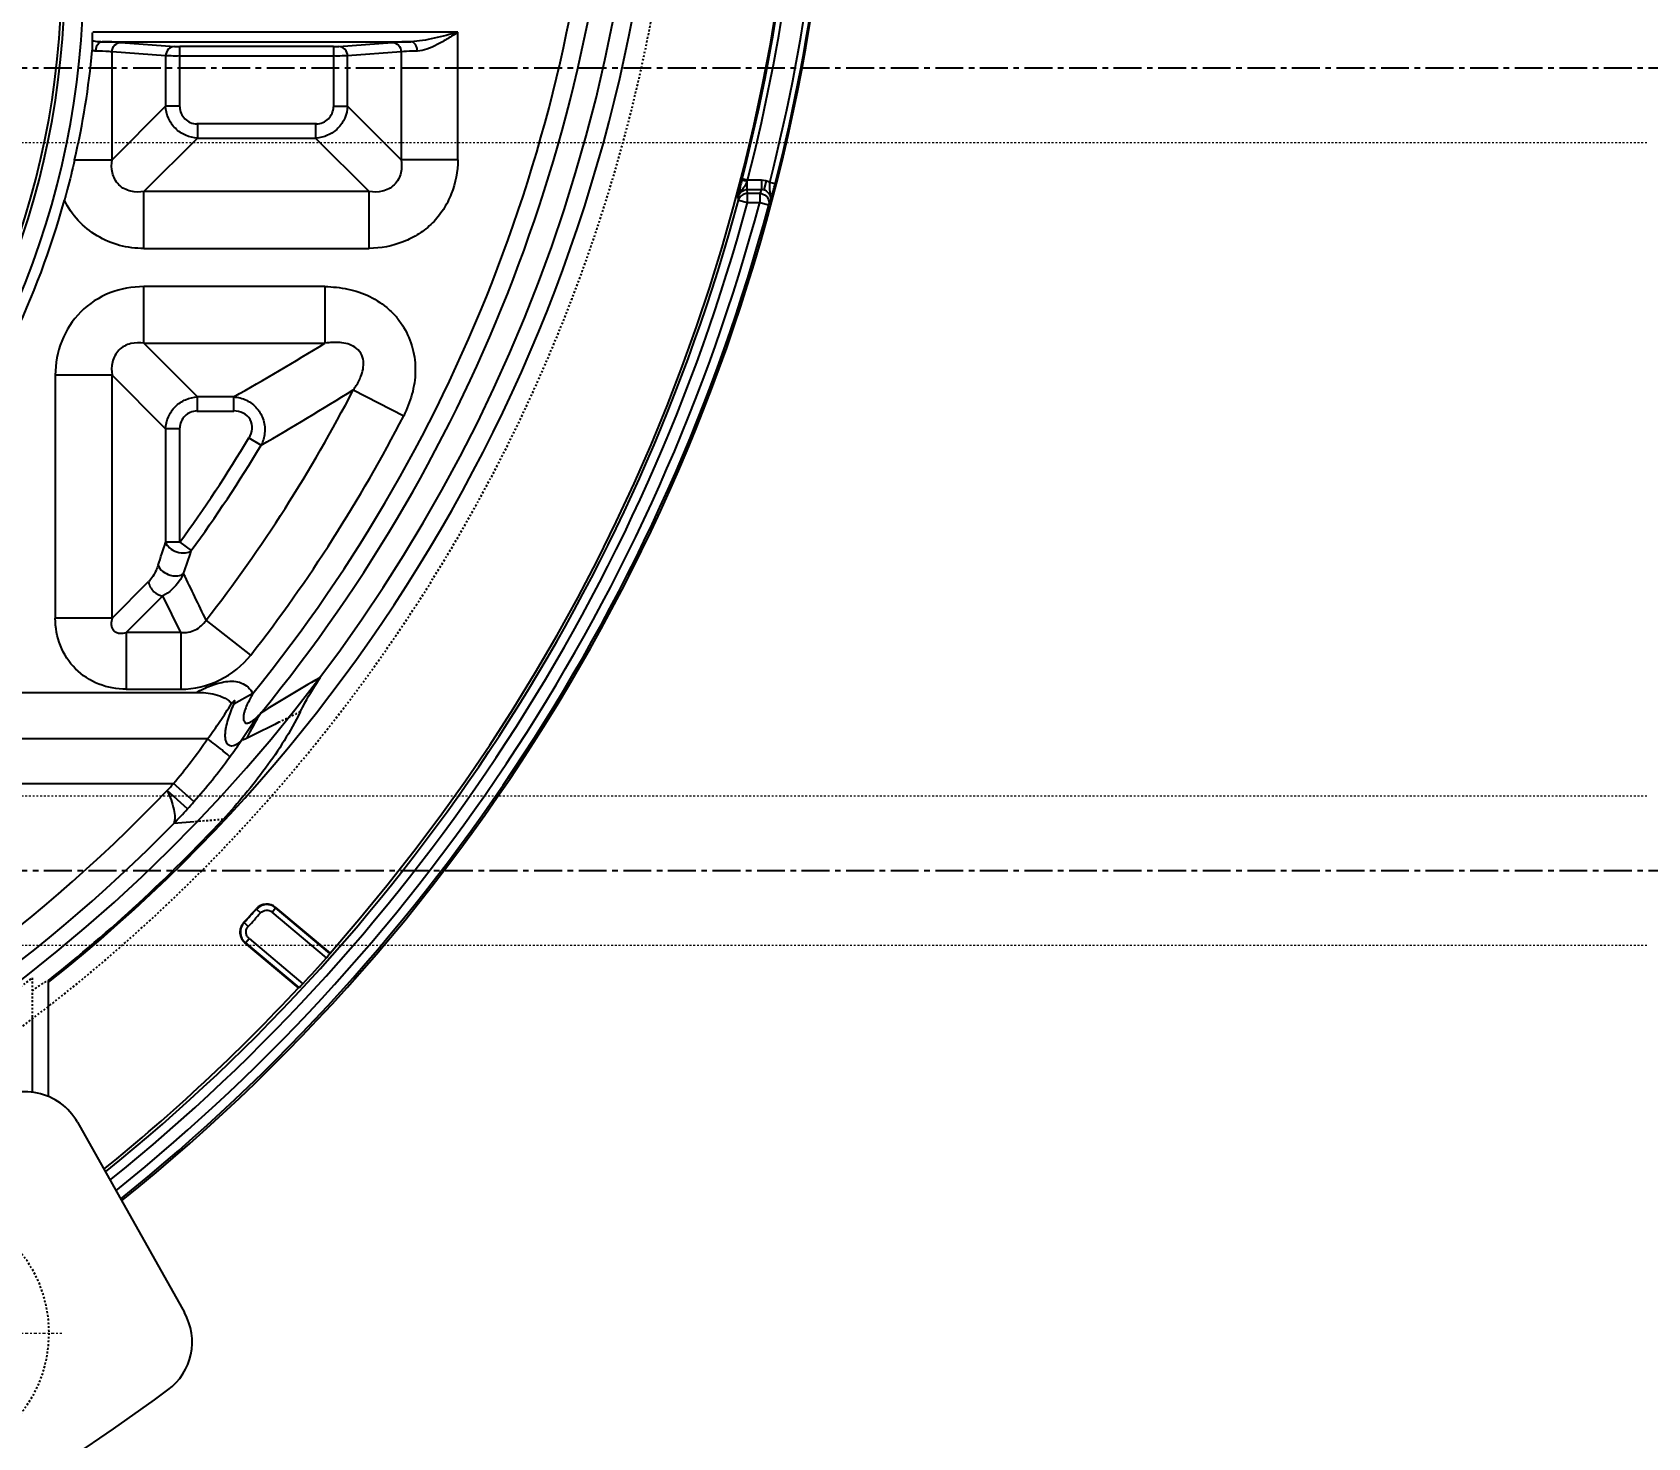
# Model space of a CAD drawing. Header units: millimetres. Extents: x 2748 to 3320, y 1427 to 1884.
# Drawn here: x 3042 to 3128.6, y 1580.4 to 1655.7 of the extents above; entities that cross this region are included whole.
import ezdxf

# ---------------------------------------------------------------- set-up
doc = ezdxf.new("R2010")
doc.units = ezdxf.units.MM
doc.linetypes.add('CENTER', pattern=[0.6, 0.375, -0.075, 0.075, -0.075])
doc.linetypes.add('HIDDEN', pattern=[0.2, 0.1, -0.1])
doc.layers.add('21', color=7, linetype='Continuous')
doc.layers.add('cool', color=153, linetype='HIDDEN', lineweight=9)
doc.layers.add('screw', color=33, linetype='Continuous', lineweight=13)
doc.styles.add('TXT', font='txt.shx', dxfattribs={"bigfont": 'gbcbig.shx'})

# ---------------------------------------------------------------- blocks, each defined once
blk = doc.blocks.new('screw_m8_i')
at = {"layer": 'screw', "color": 1, "linetype": 'CENTER', "ltscale": 0.435384}
for p, q in [((0, -7.7), (0, 7.7)), ((-7.7, 0), (7.7, 0))]:
    blk.add_line(p, q, dxfattribs=at)
at = {"layer": 'screw', "color": 8, "linetype": 'HIDDEN', "ltscale": 0.435384}
blk.add_circle((0, 0), 7, dxfattribs=at)
at = {"layer": 'screw'}
blk.add_circle((0, 0), 4.5, dxfattribs=at)
at = {"layer": 'screw', "color": 6, "style": 'TXT'}
blk.add_text('M8', height=2.1, dxfattribs=at).set_placement((-1.82, -2.8))

msp = doc.modelspace()

# ---------------------------------------------------------------- linework, layer by layer
at = {"layer": '21', "color": 7, "linetype": 'Continuous'}
for p, q in [((3064.823, 1655.728), (3045.254, 1655.728)), ((3045.762, 1655.226), (3062.309, 1655.226)), ((3046.764, 1655.186), (3049.637, 1654.967)), ((3058.434, 1654.967), (3061.307, 1655.186)), ((3064.823, 1648.901), (3064.823, 1655.728)), ((3049.162, 1654.465), (3046.289, 1654.683)), ((3046.289, 1648.901), (3046.289, 1654.683)), ((3049.162, 1654.465), (3049.162, 1651.774)), ((3058.149, 1654.962), (3049.922, 1654.962)), ((3049.922, 1651.73), (3049.922, 1654.962)), ((3049.922, 1654.46), (3058.149, 1654.46)), ((3058.149, 1654.962), (3058.149, 1651.729)), ((3061.782, 1654.683), (3058.909, 1654.465)), ((3058.909, 1651.774), (3058.909, 1654.465)), ((3061.782, 1654.683), (3061.782, 1648.901)), ((3046.289, 1648.901), (3049.162, 1651.774)), ((3049.922, 1651.774), (3049.162, 1651.774)), ((3058.149, 1651.774), (3058.909, 1651.774)), ((3058.909, 1651.774), (3061.782, 1648.901)), ((3057.243, 1650.824), (3050.828, 1650.824)), ((3050.872, 1650.824), (3050.872, 1650.064)), ((3057.199, 1650.824), (3057.199, 1650.064)), ((3050.872, 1650.064), (3047.999, 1647.191)), ((3050.872, 1650.064), (3057.199, 1650.064)), ((3060.072, 1647.191), (3057.199, 1650.064)), ((3044.286, 1648.901), (3046.289, 1648.901)), ((3064.823, 1648.901), (3061.782, 1648.901)), ((3080.344, 1647.799), (3080.054, 1647.873)), ((3080.327, 1647.306), (3080.327, 1647.799)), ((3080.327, 1647.306), (3081.083, 1647.306)), ((3080.336, 1647.097), (3080.327, 1647.306)), ((3081.083, 1647.799), (3080.344, 1647.799)), ((3081.083, 1647.306), (3080.996, 1647.097)), ((3081.083, 1647.799), (3081.083, 1647.306)), ((3081.344, 1647.763), (3081.214, 1647.29)), ((3081.825, 1647.615), (3081.534, 1647.689)), ((3060.072, 1647.191), (3047.999, 1647.191)), ((3047.999, 1644.15), (3047.999, 1647.191)), ((3060.072, 1644.15), (3060.072, 1647.191)), ((3079.853, 1646.734), (3079.846, 1646.921)), ((3079.853, 1646.734), (3080.336, 1646.605)), ((3080.996, 1647.097), (3080.336, 1647.097)), ((3080.336, 1646.605), (3080.336, 1647.097)), ((3080.336, 1646.605), (3080.996, 1646.605)), ((3080.996, 1647.097), (3080.996, 1646.605)), ((3080.996, 1646.605), (3081.478, 1646.476)), ((3081.556, 1646.66), (3081.478, 1646.476)), ((3047.999, 1644.15), (3060.072, 1644.15)), ((3057.695, 1642.107), (3047.999, 1642.107)), ((3047.999, 1639.066), (3047.999, 1642.107)), ((3057.695, 1642.107), (3057.695, 1639.066)), ((3047.999, 1639.066), (3057.695, 1639.066)), ((3047.999, 1639.066), (3050.872, 1636.193)), ((3046.289, 1637.356), (3043.248, 1637.356)), ((3043.248, 1637.356), (3043.248, 1624.333)), ((3049.162, 1634.483), (3046.289, 1637.356)), ((3046.289, 1624.333), (3046.289, 1637.356)), ((3052.808, 1636.193), (3050.872, 1636.193)), ((3050.872, 1635.433), (3050.872, 1636.193)), ((3052.808, 1635.433), (3052.808, 1636.193)), ((3059.216, 1636.572), (3061.918, 1635.178)), ((3050.828, 1635.433), (3052.808, 1635.433)), ((3049.922, 1634.483), (3049.162, 1634.483)), ((3049.162, 1634.483), (3049.162, 1628.406)), ((3049.922, 1628.406), (3049.922, 1634.527)), ((3053.623, 1633.994), (3054.274, 1633.603)), ((3049.922, 1628.406), (3049.162, 1628.406)), ((3049.922, 1628.406), (3050.537, 1627.958)), ((3046.289, 1624.333), (3048.251, 1626.295)), ((3049.011, 1625.535), (3047.049, 1623.573)), ((3049.978, 1623.573), (3049.011, 1625.535)), ((3046.289, 1624.333), (3043.248, 1624.333)), ((3053.727, 1622.365), (3051.327, 1624.233)), ((3049.978, 1623.573), (3047.049, 1623.573)), ((3047.049, 1623.573), (3047.049, 1620.532)), ((3049.978, 1623.573), (3049.978, 1620.532)), ((3047.049, 1620.532), (3049.978, 1620.532)), ((3057.148, 1620.998), (3057.462, 1621.184)), ((3040.165, 1620.362), (3050.801, 1620.362)), ((3053.836, 1620.298), (3052.815, 1619.734)), ((3051.41, 1617.87), (3040.165, 1617.87)), ((3040.684, 1615.476), (3049.579, 1615.476)), ((3050.678, 1614.508), (3049.579, 1615.476)), ((3050.333, 1614.122), (3049.25, 1615.11)), ((3050.681, 1613.426), (3049.597, 1613.337)), ((3054.02, 1608.773), (3054.022, 1608.745)), ((3054.022, 1608.745), (3054.244, 1608.545)), ((3054.865, 1608.588), (3055.057, 1608.817)), ((3057.781, 1606.142), (3054.865, 1608.588)), ((3055.057, 1608.817), (3055.055, 1608.845)), ((3055.056, 1608.845), (3057.972, 1606.398)), ((3057.968, 1606.375), (3055.057, 1608.817)), ((3053.368, 1608.027), (3053.339, 1608.025)), ((3053.588, 1607.824), (3053.368, 1608.027)), ((3053.409, 1606.947), (3053.438, 1606.949)), ((3056.283, 1604.536), (3053.409, 1606.947)), ((3053.438, 1606.949), (3053.63, 1607.178)), ((3053.438, 1606.949), (3056.305, 1604.543)), ((3053.63, 1607.178), (3056.52, 1604.753)), ((3057.968, 1606.375), (3057.972, 1606.398)), ((3042.884, 1598.711), (3042.884, 1604.827)), ((3056.283, 1604.536), (3056.305, 1604.543)), ((3042.016, 1603.046), (3042.016, 1598.94)), ((3044.431, 1597.331), (3050.169, 1587.133))]:
    msp.add_line(p, q, dxfattribs=at)
at = {"layer": '21', "color": 1, "linetype": 'CENTER', "ltscale": 3.980655}
for p, q in [((2822.907, 1653.826), (3142.907, 1653.826)), ((2822.907, 1610.826), (3142.907, 1610.826))]:
    msp.add_line(p, q, dxfattribs=at)
at = {"layer": '21', "color": 8, "linetype": 'HIDDEN'}
for p, q in [((3052.235, 1613.554), (3050.681, 1613.426)), ((3042.016, 1605.066), (3042.016, 1603.046))]:
    msp.add_line(p, q, dxfattribs=at)
msp.add_circle((3035.9, 1586.038), 7, dxfattribs=at)
for centre, radius, start, end in [((2988.912, 1672.826), 87.821, 218.45894, 155.70987), ((3141.97, 1442.68), 196.282, 115.85391, 116.22514), ((2988.912, 1672.826), 86.091, 271.89285, 308.08637)]:
    msp.add_arc(centre, radius, start, end, dxfattribs=at)
at = {"layer": '21', "color": 7, "linetype": 'Continuous'}
for centre, radius, start, end in [((2982.882, 1672.826), 100.256, 318.50266, 41.49734), ((2982.882, 1672.826), 100.325, 345.59813, 14.40187), ((2982.882, 1672.826), 100.625, 345.59813, 14.40187), ((2982.882, 1672.826), 101.805, 345.70516, 14.29484), ((2982.882, 1672.826), 102.105, 345.70516, 14.29484), ((2988.912, 1672.826), 85.811, 270.6696, 358.87114), ((2988.912, 1672.826), 86.815, 308.43992, 358.86884), ((2988.912, 1672.826), 83.513, 321.02501, 357.24672), ((2988.912, 1672.826), 84.503, 320.67397, 357.24566), ((2999.967, 1658.756), 44.794, 270, 0), ((2999.967, 1658.756), 43.789, 270, 0), ((2999.967, 1658.756), 43.61, 270, 0), ((2982.882, 1672.826), 102.168, 308.72736, 351.2315), ((3000.038, 1659.058), 45.399, 347.07199, 354.54997), ((3096.191, 1643.708), 16.666, 165.76135, 166.95971), ((3098.625, 1643.104), 19.173, 165.59787, 165.80202), ((3081.089, 1646.824), 0.482, 74.9797, 90.70598), ((3081.084, 1646.816), 0.983, 62.72696, 89.97497), ((3059.923, 1653.184), 22.599, 344.77644, 345.73474), ((2999.967, 1658.756), 45.389, 334.36555, 344.64899), ((2982.882, 1672.826), 100.421, 308.8997, 344.94035), ((2982.882, 1672.826), 100.92, 308.84423, 344.94035), ((2982.882, 1672.826), 101.558, 308.78417, 345.03709), ((2982.882, 1672.826), 102.057, 308.73249, 345.03709), ((3066.51, 1651.371), 15.767, 343.59508, 344.44025), ((3063.792, 1652.134), 18.59, 344.42138, 344.7669), ((2965.553, 1790.225), 177.029, 299.53034, 301.36533), ((2988.912, 1672.826), 79.102, 322.09775, 332.72078), ((2962.66, 1791.665), 182.694, 300.09709, 301.90507), ((2988.912, 1672.826), 82.142, 322.09776, 332.7208), ((2988.912, 1672.826), 75.468, 323.94255, 329.03251), ((2988.912, 1672.826), 76.229, 323.94255, 329.0325), ((2897.225, 1677.86), 159.783, 341.50775, 341.97037), ((2898.637, 1677.893), 159.897, 341.33608, 341.80257), ((2721.65, 1466.627), 365.413, 25.55057, 25.98419), ((3188.019, 1399.947), 256.886, 120.62711, 121.37377), ((3028.231, 1634.936), 28.785, 323.63783, 328.19458), ((3066.108, 1609.93), 15.089, 142.55283, 148.4979), ((3064.09, 1612.773), 11.769, 146.47065, 154.25862), ((3126.687, 1473.734), 161.671, 116.2296, 116.92114), ((3023.036, 1637.68), 34.606, 320.08605, 325.07738), ((3028.068, 1634.881), 30.414, 323.76229, 325.8644), ((3024.41, 1637.552), 34.943, 318.73992, 323.77506), ((3028.229, 1634.284), 28.453, 317.62987, 318.62136), ((2988.912, 1672.826), 83.498, 272.49371, 316.27254), ((3028.172, 1634.274), 29.954, 317.71817, 318.70848), ((2988.912, 1672.826), 86.735, 308.48006, 316.89238), ((3025.627, 1636.566), 33.378, 315.89965, 317.74711), ((2988.912, 1672.826), 84.98, 272.49371, 315.5704), ((2982.882, 1672.826), 95.726, 317.39477, 317.99994), ((2982.882, 1672.826), 95.746, 317.4072, 317.98851), ((2982.882, 1672.826), 96.045, 317.4072, 317.98849), ((3054.577, 1608.242), 0.749, 50.17331, 137.8152), ((3053.922, 1607.521), 0.75, 137.62434, 229.78257), ((2982.882, 1672.826), 100.283, 317.24884, 318.3208), ((3040.195, 1604.828), 2.688, 0.00578, 2.12508), ((2982.882, 1672.826), 100.256, 308.90759, 317.06567), ((3041.642, 1595.761), 3.2, 29.3628, 127.32513), ((3047.38, 1585.564), 3.2, 306.46929, 29.3628), ((2982.882, 1672.826), 111.711, 291.80711, 306.46929)]:
    msp.add_arc(centre, radius, start, end, dxfattribs=at)
for points, knots in [([(3045.232, 1654.746), (3045.242, 1654.852), (3045.252, 1655.028), (3045.251, 1655.204), (3045.244, 1655.273)], [0, 0, 0, 0, 0.608286, 1, 1, 1, 1]), ([(3045.244, 1655.273), (3045.238, 1655.334), (3045.241, 1655.487), (3045.248, 1655.638), (3045.254, 1655.728)], [0, 0, 0, 0, 0.406973, 1, 1, 1, 1]), ([(3045.244, 1655.273), (3045.288, 1655.266), (3045.46, 1655.242), (3045.634, 1655.227), (3045.762, 1655.226)], [0, 0, 0, 0, 0.258384, 1, 1, 1, 1]), ([(3045.423, 1654.723), (3045.423, 1654.785), (3045.443, 1654.909), (3045.522, 1655.11), (3045.669, 1655.223), (3045.762, 1655.226)], [0, 0, 0, 0, 0.285626, 0.567643, 1, 1, 1, 1]), ([(3046.764, 1655.186), (3046.705, 1655.19), (3046.372, 1655.21), (3046.037, 1655.219), (3045.762, 1655.226)], [0, 0, 0, 0, 0.176842, 1, 1, 1, 1]), ([(3046.289, 1654.683), (3046.29, 1654.81), (3046.386, 1655.07), (3046.642, 1655.185), (3046.764, 1655.186)], [0, 0, 0, 0, 0.509731, 1, 1, 1, 1]), ([(3062.309, 1655.226), (3062.202, 1655.223), (3061.868, 1655.214), (3061.534, 1655.203), (3061.307, 1655.186)], [0, 0, 0, 0, 0.319271, 1, 1, 1, 1]), ([(3061.307, 1655.186), (3061.429, 1655.185), (3061.685, 1655.07), (3061.781, 1654.81), (3061.782, 1654.683)], [0, 0, 0, 0, 0.490268, 1, 1, 1, 1]), ([(3064.823, 1655.728), (3064.4, 1655.619), (3063.771, 1655.453), (3062.932, 1655.281), (3062.514, 1655.228), (3062.309, 1655.226)], [0, 0, 0, 0, 0.510246, 0.759828, 1, 1, 1, 1]), ([(3062.649, 1654.723), (3062.648, 1654.787), (3062.63, 1654.911), (3062.559, 1655.074), (3062.45, 1655.191), (3062.354, 1655.225), (3062.309, 1655.226)], [0, 0, 0, 0, 0.290792, 0.56099, 0.795789, 1, 1, 1, 1]), ([(3064.823, 1655.728), (3064.639, 1655.613), (3064.273, 1655.386), (3063.731, 1655.067), (3063.196, 1654.816), (3062.824, 1654.736), (3062.648, 1654.723)], [0, 0, 0, 0, 0.269743, 0.533937, 0.781482, 1, 1, 1, 1]), ([(3046.289, 1654.683), (3046.238, 1654.688), (3045.949, 1654.708), (3045.66, 1654.717), (3045.422, 1654.723)], [0, 0, 0, 0, 0.177169, 1, 1, 1, 1]), ([(3049.637, 1654.967), (3049.515, 1654.966), (3049.259, 1654.851), (3049.163, 1654.592), (3049.162, 1654.465)], [0, 0, 0, 0, 0.490256, 1, 1, 1, 1]), ([(3049.922, 1654.46), (3049.767, 1654.458), (3049.513, 1654.459), (3049.26, 1654.46), (3049.162, 1654.465)], [0, 0, 0, 0, 0.614162, 1, 1, 1, 1]), ([(3049.637, 1654.967), (3049.652, 1654.966), (3049.747, 1654.963), (3049.842, 1654.962), (3049.922, 1654.962)], [0, 0, 0, 0, 0.155108, 1, 1, 1, 1]), ([(3058.149, 1654.962), (3058.179, 1654.962), (3058.274, 1654.963), (3058.37, 1654.962), (3058.434, 1654.967)], [0, 0, 0, 0, 0.322084, 1, 1, 1, 1]), ([(3058.909, 1654.465), (3058.811, 1654.46), (3058.558, 1654.459), (3058.305, 1654.458), (3058.149, 1654.46)], [0, 0, 0, 0, 0.385819, 1, 1, 1, 1]), ([(3058.909, 1654.465), (3058.908, 1654.592), (3058.812, 1654.851), (3058.556, 1654.966), (3058.434, 1654.967)], [0, 0, 0, 0, 0.509711, 1, 1, 1, 1]), ([(3062.649, 1654.723), (3062.556, 1654.721), (3062.267, 1654.712), (3061.978, 1654.701), (3061.782, 1654.683)], [0, 0, 0, 0, 0.319494, 1, 1, 1, 1]), ([(3050.872, 1650.064), (3050.653, 1650.073), (3050.212, 1650.174), (3049.652, 1650.554), (3049.273, 1651.114), (3049.171, 1651.554), (3049.162, 1651.774)], [0, 0, 0, 0, 0.249494, 0.500013, 0.750522, 1, 1, 1, 1]), ([(3049.915, 1651.729), (3049.925, 1651.498), (3050.116, 1651.018), (3050.596, 1650.827), (3050.827, 1650.816)], [0, 0, 0, 0, 0.500015, 1, 1, 1, 1]), ([(3058.909, 1651.774), (3058.9, 1651.554), (3058.798, 1651.114), (3058.419, 1650.554), (3057.859, 1650.174), (3057.418, 1650.073), (3057.199, 1650.064)], [0, 0, 0, 0, 0.249494, 0.500013, 0.750522, 1, 1, 1, 1]), ([(3057.243, 1650.816), (3057.475, 1650.827), (3057.954, 1651.018), (3058.146, 1651.498), (3058.156, 1651.729)], [0, 0, 0, 0, 0.500015, 1, 1, 1, 1]), ([(3044.286, 1648.9), (3044.162, 1648.357), (3043.979, 1647.637), (3043.785, 1646.92), (3043.736, 1646.741)], [0, 0, 0, 0, 0.749303, 1, 1, 1, 1]), ([(3047.999, 1647.191), (3047.768, 1647.158), (3047.402, 1647.159), (3046.946, 1647.324), (3046.644, 1647.547), (3046.421, 1647.85), (3046.257, 1648.305), (3046.256, 1648.67), (3046.289, 1648.901)], [0, 0, 0, 0, 0.243663, 0.370981, 0.500265, 0.629965, 0.756742, 1, 1, 1, 1]), ([(3064.823, 1648.901), (3064.823, 1648.282), (3064.628, 1647.342), (3064.073, 1646.227), (3063.487, 1645.487), (3062.746, 1644.905), (3061.634, 1644.339), (3060.692, 1644.15), (3060.072, 1644.15)], [0, 0, 0, 0, 0.249205, 0.37458, 0.499711, 0.62513, 0.750417, 1, 1, 1, 1]), ([(3061.782, 1648.901), (3061.815, 1648.67), (3061.814, 1648.303), (3061.649, 1647.848), (3061.425, 1647.546), (3061.123, 1647.323), (3060.668, 1647.159), (3060.302, 1647.157), (3060.072, 1647.191)], [0, 0, 0, 0, 0.243663, 0.370981, 0.500265, 0.629965, 0.756742, 1, 1, 1, 1]), ([(3079.846, 1646.921), (3079.865, 1646.999), (3079.929, 1647.146), (3080.075, 1647.332), (3080.223, 1647.526), (3080.292, 1647.678), (3080.327, 1647.757)], [0, 0, 0, 0, 0.247911, 0.48766, 0.731792, 1, 1, 1, 1]), ([(3079.846, 1646.921), (3079.873, 1647.026), (3079.995, 1647.226), (3080.218, 1647.306), (3080.327, 1647.306)], [0, 0, 0, 0, 0.49857, 1, 1, 1, 1]), ([(3079.955, 1647.468), (3079.948, 1647.44), (3079.925, 1647.338), (3079.904, 1647.236), (3079.889, 1647.162)], [0, 0, 0, 0, 0.278759, 1, 1, 1, 1]), ([(3080.037, 1647.807), (3080.039, 1647.809), (3080.049, 1647.809), (3080.08, 1647.809), (3080.141, 1647.798), (3080.229, 1647.781), (3080.296, 1647.765), (3080.33, 1647.756)], [0, 0, 0, 0, 0.02879, 0.089724, 0.315382, 0.644449, 1, 1, 1, 1]), ([(3081.214, 1647.29), (3081.306, 1647.265), (3081.477, 1647.156), (3081.556, 1646.971), (3081.569, 1646.878)], [0, 0, 0, 0, 0.5023, 1, 1, 1, 1]), ([(3081.534, 1647.689), (3081.523, 1647.597), (3081.506, 1647.419), (3081.542, 1647.16), (3081.598, 1646.913), (3081.578, 1646.741), (3081.556, 1646.66)], [0, 0, 0, 0, 0.269968, 0.512762, 0.754653, 1, 1, 1, 1]), ([(3047.999, 1644.15), (3047.562, 1644.15), (3046.678, 1644.241), (3045.461, 1644.779), (3044.416, 1645.601), (3043.928, 1646.347), (3043.736, 1646.74)], [0, 0, 0, 0, 0.250093, 0.500015, 0.749972, 1, 1, 1, 1]), ([(3079.889, 1647.162), (3079.884, 1647.139), (3079.869, 1647.059), (3079.854, 1646.979), (3079.846, 1646.921)], [0, 0, 0, 0, 0.290224, 1, 1, 1, 1]), ([(3080.336, 1647.097), (3080.255, 1647.097), (3080.093, 1647.058), (3079.968, 1646.947), (3079.922, 1646.881)], [0, 0, 0, 0, 0.501341, 1, 1, 1, 1]), ([(3080.996, 1647.097), (3081.113, 1647.096), (3081.354, 1647.005), (3081.475, 1646.778), (3081.49, 1646.662)], [0, 0, 0, 0, 0.501848, 1, 1, 1, 1]), ([(3081.556, 1646.66), (3081.561, 1646.678), (3081.589, 1646.763), (3081.615, 1646.85), (3081.635, 1646.918)], [0, 0, 0, 0, 0.210013, 1, 1, 1, 1]), ([(3047.999, 1642.107), (3047.379, 1642.095), (3046.123, 1641.885), (3044.519, 1640.836), (3043.472, 1639.232), (3043.258, 1637.976), (3043.248, 1637.356)], [0, 0, 0, 0, 0.250133, 0.500024, 0.749898, 1, 1, 1, 1]), ([(3057.695, 1642.107), (3058.108, 1642.095), (3058.935, 1642.018), (3060.12, 1641.619), (3060.991, 1641.04), (3061.568, 1640.445), (3062.044, 1639.767), (3062.449, 1638.802), (3062.598, 1637.557), (3062.405, 1636.321), (3062.097, 1635.55), (3061.918, 1635.178)], [0, 0, 0, 0, 0.125039, 0.249932, 0.374977, 0.437549, 0.50013, 0.625154, 0.750018, 0.874999, 1, 1, 1, 1]), ([(3047.999, 1639.066), (3047.767, 1639.094), (3047.28, 1639.107), (3046.6, 1638.755), (3046.257, 1638.076), (3046.256, 1637.587), (3046.289, 1637.356)], [0, 0, 0, 0, 0.245134, 0.499509, 0.755178, 1, 1, 1, 1]), ([(3059.622, 1637.281), (3059.673, 1637.41), (3059.754, 1637.683), (3059.786, 1638.118), (3059.646, 1638.55), (3059.327, 1638.873), (3058.925, 1639.046), (3058.378, 1639.141), (3057.963, 1639.112), (3057.696, 1639.066)], [0, 0, 0, 0, 0.123023, 0.24964, 0.380262, 0.511298, 0.638024, 0.760733, 1, 1, 1, 1]), ([(3059.216, 1636.572), (3059.257, 1636.626), (3059.414, 1636.849), (3059.546, 1637.091), (3059.622, 1637.281)], [0, 0, 0, 0, 0.248178, 1, 1, 1, 1]), ([(3049.162, 1634.483), (3049.171, 1634.702), (3049.273, 1635.143), (3049.652, 1635.703), (3050.212, 1636.083), (3050.653, 1636.184), (3050.872, 1636.193)], [0, 0, 0, 0, 0.249494, 0.500013, 0.750522, 1, 1, 1, 1]), ([(3052.807, 1636.193), (3053.042, 1636.178), (3053.514, 1636.055), (3054.093, 1635.61), (3054.448, 1634.967), (3054.493, 1634.478), (3054.467, 1634.242)], [0, 0, 0, 0, 0.248048, 0.498431, 0.749843, 1, 1, 1, 1]), ([(3050.828, 1635.44), (3050.596, 1635.43), (3050.117, 1635.239), (3049.925, 1634.759), (3049.915, 1634.528)], [0, 0, 0, 0, 0.500015, 1, 1, 1, 1]), ([(3053.632, 1633.988), (3053.721, 1634.138), (3053.841, 1634.475), (3053.733, 1635.007), (3053.333, 1635.373), (3052.982, 1635.444), (3052.808, 1635.444)], [0, 0, 0, 0, 0.254227, 0.499997, 0.745759, 1, 1, 1, 1]), ([(3049.162, 1628.406), (3049.188, 1628.326), (3049.317, 1628.123), (3049.649, 1627.904), (3049.953, 1627.837), (3050.107, 1627.837)], [0, 0, 0, 0, 0.218038, 0.600507, 1, 1, 1, 1]), ([(3050.107, 1627.837), (3050.148, 1627.837), (3050.298, 1627.846), (3050.449, 1627.894), (3050.537, 1627.958)], [0, 0, 0, 0, 0.274256, 1, 1, 1, 1]), ([(3048.758, 1627.181), (3048.725, 1627.083), (3048.601, 1626.765), (3048.419, 1626.465), (3048.251, 1626.295)], [0, 0, 0, 0, 0.302088, 1, 1, 1, 1]), ([(3048.758, 1627.181), (3048.842, 1626.914), (3049.229, 1626.656), (3049.601, 1626.604), (3049.701, 1626.604)], [0, 0, 0, 0, 0.737792, 1, 1, 1, 1]), ([(3050.125, 1626.723), (3050.056, 1626.582), (3049.777, 1626.111), (3049.36, 1625.712), (3049.011, 1625.535)], [0, 0, 0, 0, 0.286421, 1, 1, 1, 1]), ([(3049.701, 1626.604), (3049.74, 1626.604), (3049.888, 1626.613), (3050.037, 1626.66), (3050.125, 1626.723)], [0, 0, 0, 0, 0.266995, 1, 1, 1, 1]), ([(3048.251, 1626.295), (3048.272, 1626.095), (3048.465, 1625.725), (3048.834, 1625.554), (3049.011, 1625.535)], [0, 0, 0, 0, 0.530513, 1, 1, 1, 1]), ([(3047.049, 1620.532), (3046.552, 1620.532), (3045.547, 1620.713), (3044.263, 1621.547), (3043.429, 1622.832), (3043.248, 1623.836), (3043.248, 1624.333)], [0, 0, 0, 0, 0.250179, 0.500039, 0.749875, 1, 1, 1, 1]), ([(3046.289, 1624.333), (3046.26, 1624.228), (3046.232, 1624.058), (3046.271, 1623.824), (3046.371, 1623.655), (3046.54, 1623.555), (3046.774, 1623.516), (3046.944, 1623.544), (3047.049, 1623.573)], [0, 0, 0, 0, 0.23344, 0.361081, 0.499977, 0.638913, 0.766556, 1, 1, 1, 1]), ([(3049.978, 1623.573), (3050.237, 1623.551), (3050.782, 1623.638), (3051.186, 1624.014), (3051.327, 1624.233)], [0, 0, 0, 0, 0.499993, 1, 1, 1, 1]), ([(3049.978, 1620.532), (3050.691, 1620.543), (3052.132, 1620.877), (3053.28, 1621.809), (3053.727, 1622.365)], [0, 0, 0, 0, 0.499999, 1, 1, 1, 1]), ([(3050.801, 1620.362), (3051.052, 1620.49), (3051.435, 1620.672), (3051.97, 1620.855), (3052.384, 1620.95), (3052.81, 1620.978), (3053.232, 1620.889), (3053.598, 1620.655), (3053.768, 1620.422), (3053.836, 1620.298)], [0, 0, 0, 0, 0.249668, 0.374561, 0.499467, 0.62469, 0.749743, 0.874859, 1, 1, 1, 1]), ([(3056.376, 1619.316), (3056.457, 1619.478), (3056.788, 1620.119), (3057.16, 1620.738), (3057.462, 1621.184)], [0, 0, 0, 0, 0.251864, 1, 1, 1, 1]), ([(3050.801, 1620.362), (3051.14, 1620.362), (3051.655, 1620.323), (3052.221, 1620.124), (3052.513, 1619.949), (3052.643, 1619.834), (3052.693, 1619.765)], [0, 0, 0, 0, 0.499719, 0.749774, 0.874972, 1, 1, 1, 1]), ([(3053.242, 1617.814), (3053.164, 1617.732), (3053.039, 1617.619), (3052.851, 1617.507), (3052.698, 1617.478), (3052.541, 1617.516), (3052.421, 1617.652), (3052.368, 1617.841), (3052.353, 1618.05), (3052.366, 1618.267), (3052.416, 1618.555), (3052.509, 1618.91), (3052.651, 1619.326), (3052.758, 1619.598), (3052.815, 1619.734)], [0, 0, 0, 0, 0.109191, 0.160276, 0.207159, 0.254601, 0.308496, 0.371508, 0.439678, 0.509027, 0.579123, 0.719475, 0.859803, 1, 1, 1, 1]), ([(3052.815, 1619.734), (3052.821, 1619.749), (3052.833, 1619.781), (3052.847, 1619.82), (3052.857, 1619.854), (3052.861, 1619.877), (3052.867, 1619.91), (3052.834, 1619.909), (3052.814, 1619.896), (3052.789, 1619.871), (3052.748, 1619.829), (3052.715, 1619.791), (3052.693, 1619.765)], [0, 0, 0, 0, 0.124661, 0.248897, 0.308532, 0.37967, 0.442087, 0.494361, 0.565803, 0.626746, 0.750709, 1, 1, 1, 1]), ([(3053.836, 1620.298), (3053.779, 1620.199), (3053.668, 1619.999), (3053.517, 1619.692), (3053.404, 1619.429), (3053.345, 1619.21), (3053.32, 1619.045), (3053.324, 1618.909), (3053.358, 1618.811), (3053.403, 1618.759), (3053.453, 1618.716), (3053.52, 1618.705), (3053.585, 1618.721), (3053.673, 1618.756), (3053.779, 1618.818), (3053.901, 1618.904), (3054.017, 1619), (3054.092, 1619.069), (3054.128, 1619.104)], [0, 0, 0, 0, 0.135376, 0.270711, 0.405831, 0.472968, 0.539312, 0.602891, 0.632337, 0.659265, 0.684366, 0.708841, 0.735529, 0.763372, 0.821108, 0.880008, 0.939654, 1, 1, 1, 1]), ([(3056.376, 1619.316), (3056.113, 1618.788), (3055.532, 1617.753), (3054.525, 1616.285), (3053.423, 1614.883), (3052.641, 1613.987), (3052.235, 1613.554)], [0, 0, 0, 0, 0.248729, 0.499201, 0.749574, 1, 1, 1, 1]), ([(3054.279, 1619.274), (3054.242, 1619.23), (3054.193, 1619.173), (3054.141, 1619.118), (3054.128, 1619.104)], [0, 0, 0, 0, 0.756161, 1, 1, 1, 1]), ([(3052.599, 1616.902), (3052.558, 1616.955), (3052.417, 1617.08), (3052.156, 1617.303), (3051.805, 1617.576), (3051.545, 1617.771), (3051.41, 1617.87)], [0, 0, 0, 0, 0.13121, 0.36492, 0.674072, 1, 1, 1, 1]), ([(3053.488, 1617.885), (3053.466, 1617.873), (3053.388, 1617.837), (3053.302, 1617.81), (3053.242, 1617.814)], [0, 0, 0, 0, 0.298233, 1, 1, 1, 1]), ([(3049.25, 1615.11), (3049.39, 1614.777), (3049.577, 1614.305), (3049.674, 1613.698), (3049.642, 1613.438), (3049.597, 1613.337)], [0, 0, 0, 0, 0.587824, 0.819777, 1, 1, 1, 1]), ([(3055.056, 1608.845), (3054.913, 1608.965), (3054.517, 1609.099), (3054.145, 1608.911), (3054.02, 1608.773)], [0, 0, 0, 0, 0.500001, 1, 1, 1, 1]), ([(3054.244, 1608.545), (3054.321, 1608.626), (3054.542, 1608.744), (3054.778, 1608.658), (3054.865, 1608.588)], [0, 0, 0, 0, 0.499999, 1, 1, 1, 1]), ([(3053.339, 1608.025), (3053.272, 1607.951), (3053.165, 1607.775), (3053.123, 1607.47), (3053.204, 1607.172), (3053.333, 1607.011), (3053.409, 1606.947)], [0, 0, 0, 0, 0.250009, 0.499998, 0.749987, 1, 1, 1, 1]), ([(3053.63, 1607.178), (3053.586, 1607.218), (3053.508, 1607.313), (3053.457, 1607.491), (3053.485, 1607.674), (3053.549, 1607.779), (3053.588, 1607.824)], [0, 0, 0, 0, 0.249981, 0.499988, 0.750049, 1, 1, 1, 1]), ([(3057.781, 1606.142), (3057.805, 1606.169), (3057.849, 1606.22), (3057.908, 1606.289), (3057.944, 1606.34), (3057.966, 1606.365), (3057.968, 1606.375)], [0, 0, 0, 0, 0.362977, 0.677405, 0.899161, 1, 1, 1, 1]), ([(3056.305, 1604.543), (3056.315, 1604.546), (3056.339, 1604.57), (3056.386, 1604.612), (3056.449, 1604.677), (3056.495, 1604.726), (3056.52, 1604.753)], [0, 0, 0, 0, 0.102004, 0.324101, 0.637989, 1, 1, 1, 1])]:
    msp.add_open_spline(points, degree=3, knots=knots, dxfattribs=at)
for points in [[(3045.423, 1654.723), (3045.359, 1654.725), (3045.294, 1654.733), (3045.232, 1654.746)], [(3079.922, 1646.881), (3079.892, 1646.837), (3079.868, 1646.786), (3079.853, 1646.734)], [(3081.49, 1646.662), (3081.498, 1646.6), (3081.494, 1646.536), (3081.478, 1646.476)], [(3081.569, 1646.878), (3081.579, 1646.805), (3081.575, 1646.73), (3081.556, 1646.66)], [(3054.467, 1634.242), (3054.442, 1634.021), (3054.375, 1633.801), (3054.274, 1633.603)]]:
    msp.add_open_spline(points, degree=3, dxfattribs=at)
at = {"layer": '21', "color": 8, "linetype": 'HIDDEN'}
msp.add_open_spline([(3042.016, 1604.383), (3042.169, 1604.501), (3042.393, 1604.665), (3042.686, 1604.841), (3042.82, 1604.907), (3042.882, 1604.927)], degree=3, knots=[0, 0, 0, 0, 0.564505, 0.810569, 1, 1, 1, 1], dxfattribs=at)
at = {"layer": 'cool', "ltscale": 0.932966}
for p, q in [((2837.237, 1649.826), (3128.577, 1649.826)), ((2837.237, 1614.826), (3128.577, 1614.826)), ((2837.237, 1606.826), (3128.577, 1606.826))]:
    msp.add_line(p, q, dxfattribs=at)

# ---------------------------------------------------------------- block references
at = {"layer": 'screw'}
msp.add_blockref('screw_m8_i', (3035.9, 1586.038), dxfattribs=at)

doc.saveas('drawing.dxf')
